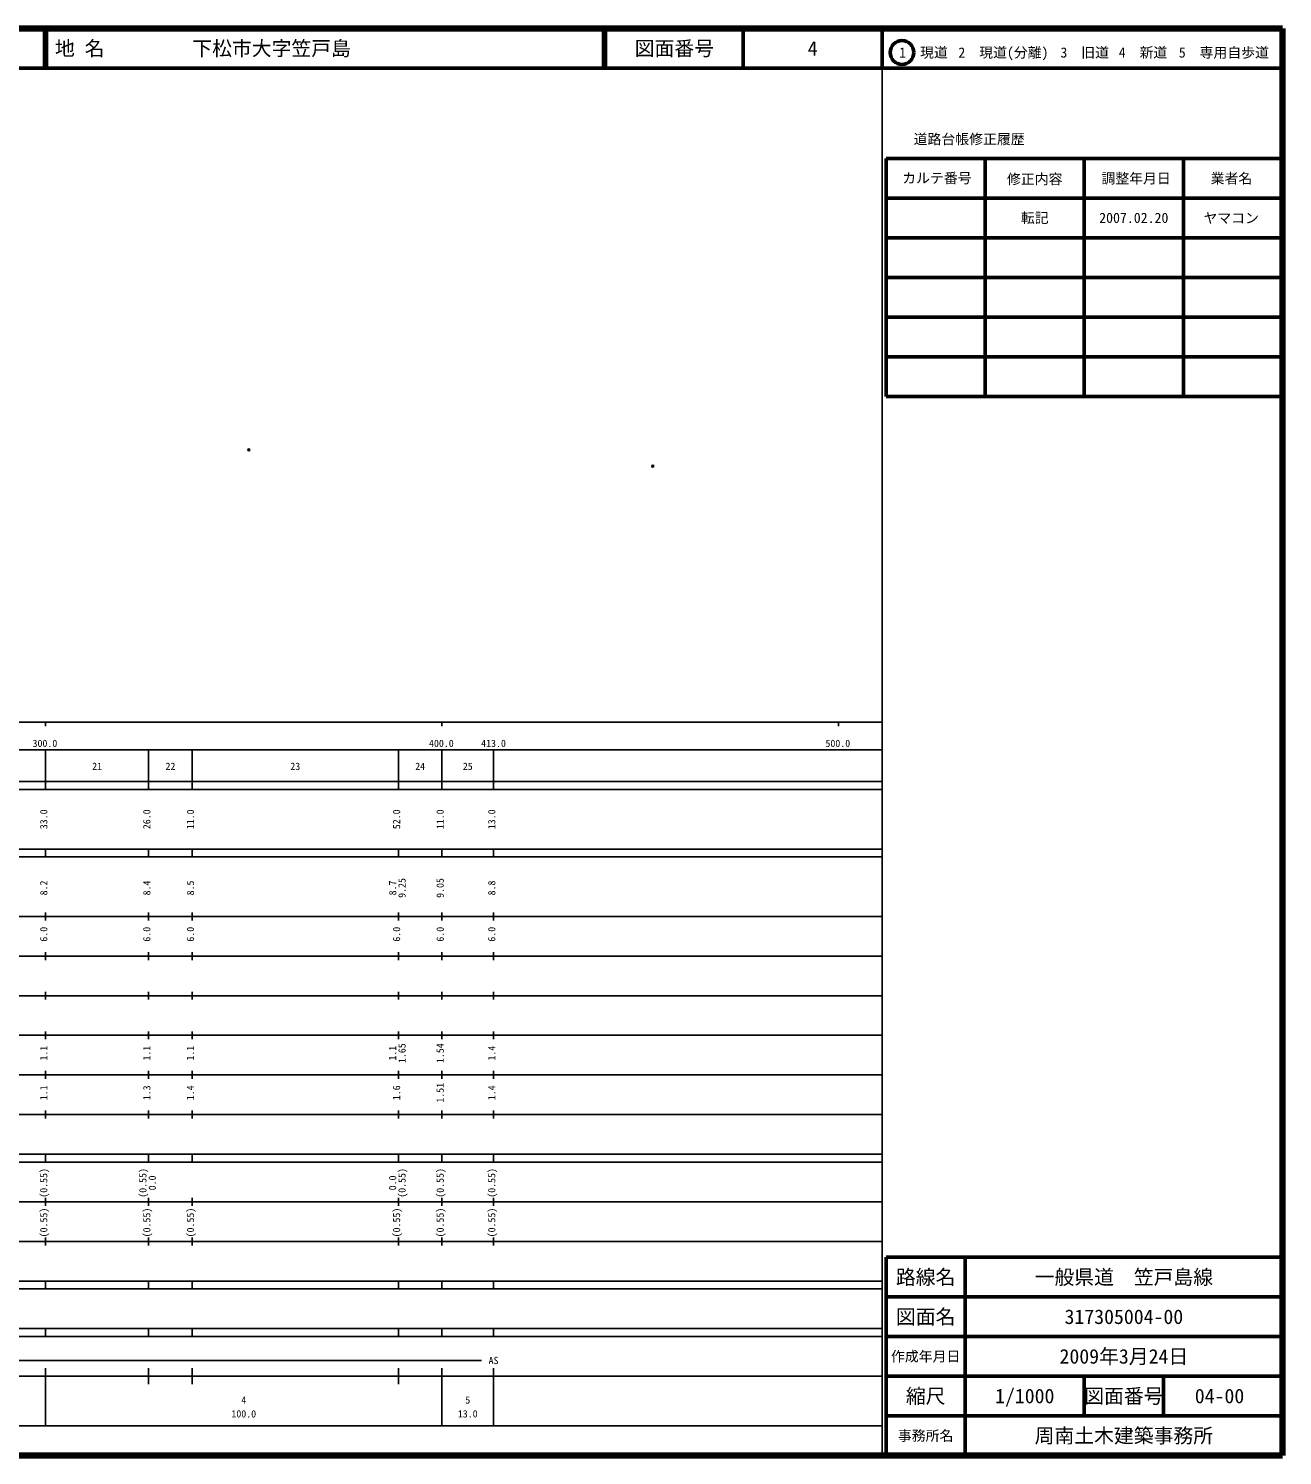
# Model space of a CAD drawing. Units: millimetres on the paper. Extents: x 40 to 680, y 20 to 380.
# Drawn here: x 363.7 to 680, y 20 to 380 of the extents above; entities that cross this region are included whole.
import ezdxf
from ezdxf.enums import TextEntityAlignment as Align

# ---------------------------------------------------------------- set-up
doc = ezdxf.new("R2010")
doc.units = ezdxf.units.MM
doc.header["$PDMODE"] = 32
doc.header["$PDSIZE"] = 0.5
doc.layers.add('M-OTRS', color=6, linetype='Continuous')
doc.layers.add('M-TTL-TXT', color=7, linetype='Continuous')
for name, color, linetype, lineweight in [('M-TTL', 2, 'Continuous', 140), ('M-TTL-BAND', 7, 'Continuous', 25), ('M-TTL-FRAM', 2, 'Continuous', 50), ('M-TTL-LINE', 7, 'Continuous', 50)]:
    doc.layers.add(name, color=color, linetype=linetype, lineweight=lineweight)
doc.styles.add('ＭＳ ゴシック', font='')
doc.styles.get('ＭＳ ゴシック').set_extended_font_data('MS Gothic')

msp = doc.modelspace()

# ---------------------------------------------------------------- linework, layer by layer
at = {"layer": 'M-OTRS'}
for p in [(419.264, 273.7), (521.145, 269.566)]:
    msp.add_point(p, dxfattribs=at)
at = {"layer": 'M-TTL'}
for p, q in [((680, 380), (40, 380)), ((680, 20), (680, 380)), ((40, 20), (680, 20))]:
    msp.add_line(p, q, dxfattribs=at)
at = {"layer": 'M-TTL-BAND'}
for p, q in [((579, 20), (579, 370)), ((40, 205), (579, 205)), ((368, 205), (368, 204)), ((468, 205), (468, 204)), ((568, 205), (568, 204)), ((68, 198), (579, 198)), ((368, 188), (368, 198)), ((394, 188), (394, 198)), ((405, 188), (405, 198)), ((457, 188), (457, 198)), ((468, 188), (468, 198)), ((481, 188), (481, 198)), ((40, 190), (579, 190)), ((40, 188), (579, 188)), ((40, 173), (579, 173)), ((368, 171), (368, 173)), ((394, 171), (394, 173)), ((405, 171), (405, 173)), ((457, 171), (457, 173)), ((468, 171), (468, 173)), ((481, 171), (481, 173)), ((40, 171), (579, 171)), ((40, 156), (579, 156)), ((368, 155), (368, 157)), ((394, 155), (394, 157)), ((405, 155), (405, 157)), ((457, 155), (457, 157)), ((468, 155), (468, 157)), ((481, 155), (481, 157)), ((46, 146), (579, 146)), ((368, 145), (368, 147)), ((394, 145), (394, 147)), ((405, 145), (405, 147)), ((457, 145), (457, 147)), ((468, 145), (468, 147)), ((481, 145), (481, 147)), ((368, 135), (368, 137)), ((394, 135), (394, 137)), ((405, 135), (405, 137)), ((457, 135), (457, 137)), ((468, 135), (468, 137)), ((481, 135), (481, 137)), ((52, 136), (579, 136)), ((46, 126), (579, 126)), ((368, 125), (368, 127)), ((394, 125), (394, 127)), ((405, 125), (405, 127)), ((457, 125), (457, 127)), ((468, 125), (468, 127)), ((481, 125), (481, 127)), ((52, 116), (579, 116)), ((368, 115), (368, 117)), ((394, 115), (394, 117)), ((405, 115), (405, 117)), ((457, 115), (457, 117)), ((468, 115), (468, 117)), ((481, 115), (481, 117)), ((46, 106), (579, 106)), ((368, 105), (368, 107)), ((394, 105), (394, 107)), ((405, 105), (405, 107)), ((457, 105), (457, 107)), ((468, 105), (468, 107)), ((481, 105), (481, 107)), ((40, 96), (579, 96)), ((40, 94), (579, 94)), ((368, 94), (368, 96)), ((394, 94), (394, 96)), ((405, 94), (405, 96)), ((457, 94), (457, 96)), ((468, 94), (468, 96)), ((481, 94), (481, 96)), ((49, 84), (579, 84)), ((368, 83), (368, 85)), ((394, 83), (394, 85)), ((405, 83), (405, 85)), ((457, 83), (457, 85)), ((468, 83), (468, 85)), ((481, 83), (481, 85)), ((40, 74), (579, 74)), ((368, 73), (368, 75)), ((394, 73), (394, 75)), ((405, 73), (405, 75)), ((457, 73), (457, 75)), ((468, 73), (468, 75)), ((481, 73), (481, 75)), ((40, 64), (579, 64)), ((40, 62), (579, 62)), ((368, 62), (368, 64)), ((394, 62), (394, 64)), ((405, 62), (405, 64)), ((457, 62), (457, 64)), ((468, 62), (468, 64)), ((481, 62), (481, 64)), ((40, 52), (579, 52)), ((368, 50), (368, 52)), ((394, 50), (394, 52)), ((405, 50), (405, 52)), ((457, 50), (457, 52)), ((468, 50), (468, 52)), ((481, 50), (481, 52)), ((40, 50), (579, 50)), ((71, 44), (478, 44)), ((40, 40), (579, 40)), ((368, 27.5), (368, 42)), ((394, 38), (394, 42)), ((405, 38), (405, 42)), ((457, 38), (457, 42)), ((468, 27.5), (468, 42)), ((481, 27.5), (481, 42)), ((68, 27.5), (579, 27.5))]:
    msp.add_line(p, q, dxfattribs=at)
at = {"layer": 'M-TTL-FRAM'}
for p, q in [((580, 347.197), (580, 287.197)), ((580, 347.197), (680, 347.197)), ((580, 287.197), (680, 287.197)), ((680, 70), (580, 70)), ((580, 70), (580, 20))]:
    msp.add_line(p, q, dxfattribs=at)
at = {"layer": 'M-TTL-LINE'}
for p, q in [((367.75, 380), (367.75, 370)), ((368.25, 380), (368.25, 370)), ((508.747, 380), (508.747, 370)), ((509.247, 380), (509.247, 370)), ((543.997, 380), (543.997, 370)), ((579, 380), (579, 370)), ((40, 370), (680, 370)), ((605, 347.197), (605, 287.197)), ((630, 347.197), (630, 287.197)), ((655, 347.197), (655, 287.197)), ((580, 337.197), (680, 337.197)), ((580, 327.197), (680, 327.197)), ((580, 317.197), (680, 317.197)), ((580, 307.197), (680, 307.197)), ((580, 297.197), (680, 297.197)), ((600, 70), (600, 20)), ((680, 60), (580, 60)), ((680, 50), (580, 50)), ((680, 40), (580, 40)), ((630, 40), (630, 30)), ((650, 40), (650, 30)), ((680, 30), (580, 30))]:
    msp.add_line(p, q, dxfattribs=at)
msp.add_circle((584.031, 373.958), 3, dxfattribs=at)

# ---------------------------------------------------------------- texts
at = {"layer": 'M-TTL-BAND', "style": 'ＭＳ ゴシック'}
for s, p in [('300.0', (367.844, 198.195)), ('400.0', (467.844, 198.195)), ('413.0', (481, 198.195)), ('500.0', (567.844, 198.195)), ('21', (381, 192.405)), ('22', (399.5, 192.405)), ('23', (431, 192.405)), ('24', (462.5, 192.405)), ('25', (474.5, 192.405)), ('AS', (481, 42.5)), ('4', (418, 32.523)), ('5', (474.5, 32.523)), ('100.0', (418, 29.033)), ('13.0', (474.5, 29.033))]:
    msp.add_text(s, height=1.833, dxfattribs=at).set_placement(p, align=Align.BOTTOM_CENTER)
for s, p in [('33.0', (369, 180.5)), ('26.0', (395, 180.5)), ('11.0', (406, 180.5)), ('52.0', (458, 180.5)), ('11.0', (469, 180.5)), ('13.0', (482, 180.5)), ('8.2', (369, 163.174)), ('8.4', (395, 163.174)), ('8.5', (406, 163.174)), ('8.7', (457, 163.174)), ('9.25', (459.37, 163.174)), ('9.05', (469, 163.174)), ('8.8', (482, 163.174)), ('6.0', (369, 151.5)), ('6.0', (395, 151.5)), ('6.0', (406, 151.5)), ('6.0', (458, 151.5)), ('6.0', (469, 151.5)), ('6.0', (482, 151.5)), ('1.1', (369, 121.5)), ('1.1', (395, 121.5)), ('1.1', (406, 121.5)), ('1.1', (457, 121.5)), ('1.65', (459.37, 121.5)), ('1.54', (469, 121.5)), ('1.4', (482, 121.5)), ('1.1', (369, 111.5)), ('1.3', (395, 111.5)), ('1.4', (406, 111.5)), ('1.6', (458, 111.5)), ('1.51', (469, 111.5)), ('1.4', (482, 111.5)), ('(0.55)', (369, 88.764)), ('(0.55)', (394, 88.764)), ('0.0', (396.37, 88.764)), ('0.0', (457, 88.764)), ('(0.55)', (459.37, 88.764)), ('(0.55)', (469, 88.764)), ('(0.55)', (482, 88.764)), ('(0.55)', (369, 78.764)), ('(0.55)', (395, 78.764)), ('(0.55)', (406, 78.764)), ('(0.55)', (458, 78.764)), ('(0.55)', (469, 78.764)), ('(0.55)', (482, 78.764))]:
    msp.add_text(s, height=1.833, rotation=90, dxfattribs=at).set_placement(p, align=Align.BOTTOM_CENTER)
at = {"layer": 'M-TTL-TXT', "style": 'ＭＳ ゴシック'}
for s, p in [('地 名', (370.38, 375)), ('下松市大字笠戸島', (405.024, 375))]:
    msp.add_text(s, height=3.666, dxfattribs=at).set_placement(p, align=Align.MIDDLE_LEFT)
for s, height, p in [('図面番号', 3.666, (526.622, 375)), ('4', 3.666, (561.497, 375)), ('1\u3000現道', 2.566, (589.448, 373.958)), ('2\u3000現道(分離)', 2.566, (609.619, 373.958)), ('3\u3000旧道', 2.566, (630.121, 373.958)), ('4\u3000新道', 2.566, (644.824, 373.958)), ('5\u3000専用自歩道', 2.566, (665.228, 373.958)), ('道路台帳修正履歴', 2.566, (600.968, 352.113)), ('カルテ番号', 2.566, (592.839, 342.277)), ('修正内容', 2.566, (617.509, 342.023)), ('調整年月日', 2.566, (643.089, 342.197)), ('業者名', 2.566, (667.134, 342.197)), ('転記', 2.566, (617.5, 332.245)), ('2007.02.20', 2.566, (642.5, 332.245)), ('ヤマコン', 2.566, (667.077, 332.189)), ('路線名', 3.666, (590, 65)), ('路線名', 3.666, (590, 65)), ('一般県道\u3000笠戸島線', 3.666, (640, 65)), ('図面名', 3.666, (590, 55)), ('図面名', 3.666, (590, 55)), ('317305004-00', 3.666, (640, 55)), ('2009年3月24日', 3.666, (640, 45)), ('作成年月日', 2.566, (590, 45)), ('作成年月日', 2.566, (590, 45)), ('縮尺', 3.666, (590, 35)), ('縮尺', 3.666, (590, 35)), ('1/1000', 3.666, (615, 35)), ('図面番号', 3.666, (640, 35)), ('図面番号', 3.666, (640, 35)), ('04-00', 3.666, (664.125, 35)), ('事務所名', 2.566, (590, 25)), ('事務所名', 2.566, (590, 25)), ('周南土木建築事務所', 3.666, (640, 25))]:
    msp.add_text(s, height=height, dxfattribs=at).set_placement(p, align=Align.MIDDLE_CENTER)

doc.saveas('drawing.dxf')
